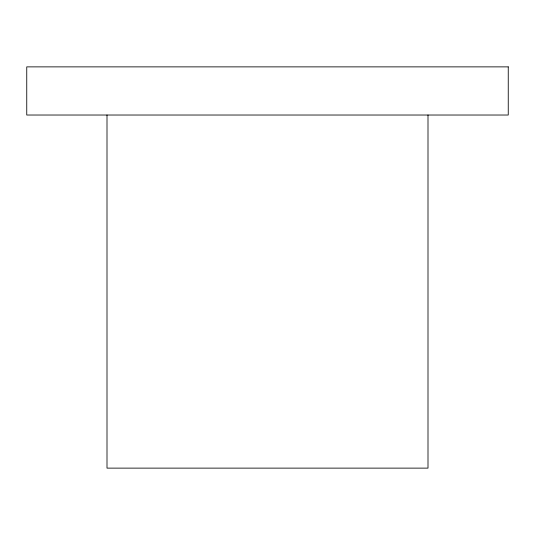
<?xml version="1.0" encoding="UTF-8"?>
<svg xmlns="http://www.w3.org/2000/svg" width="535" height="535" viewBox="0 0 535 535"><rect width="100%" height="100%" fill="white"/><g stroke="black" fill="none" stroke-linecap="round" stroke-linejoin="round"><path stroke-width="0.8" d="M428 115.025L428 468.125L107 468.125L107 115.025M508.25 66.875L26.75 66.875L26.75 115.025L508.25 115.025L508.25 66.875"/></g></svg>
